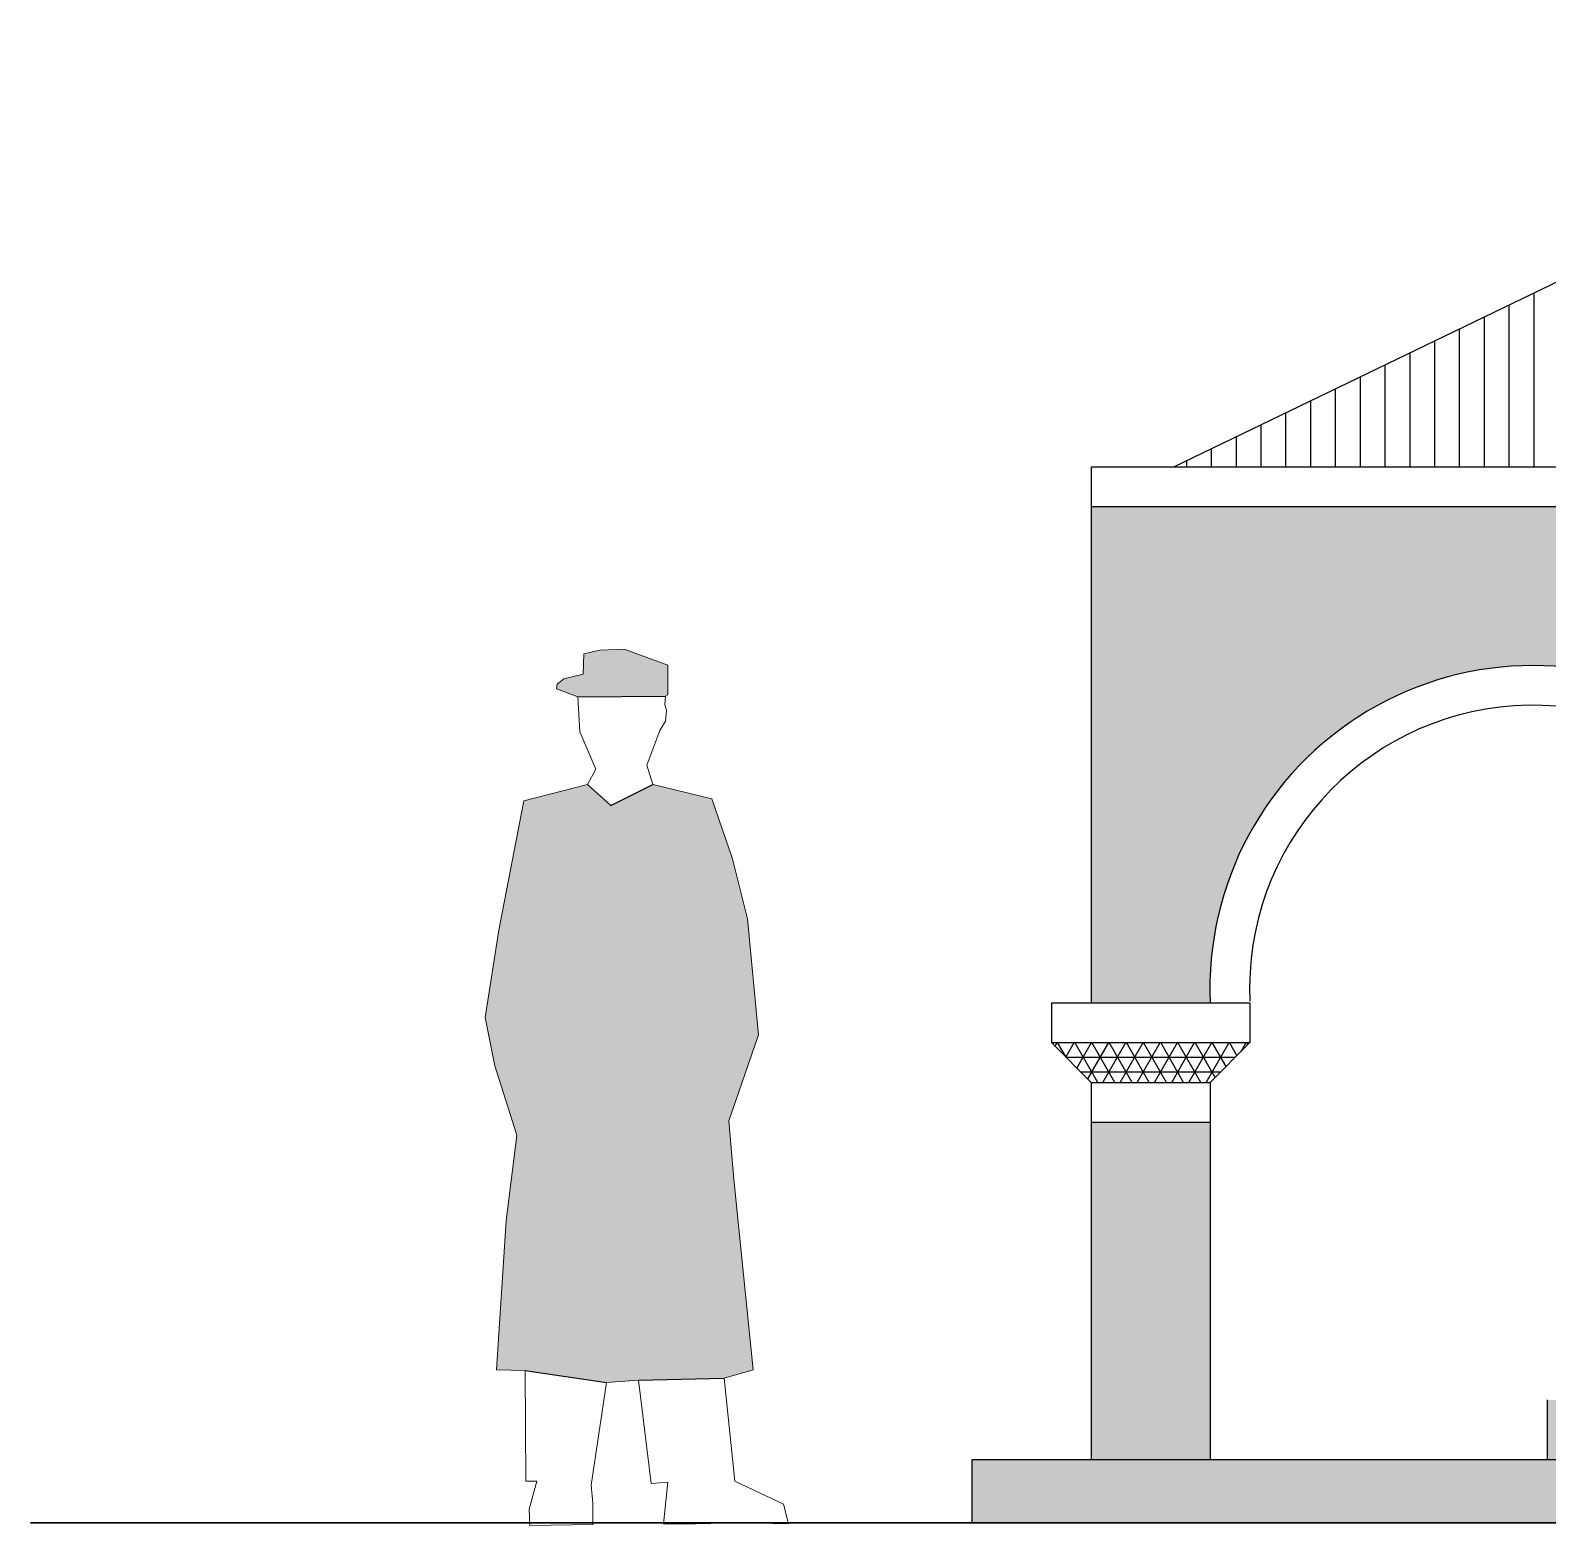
# Model space of a CAD drawing. Extents: x 9483 to 67306, y -5730 to 5191.
# Drawn here: x 22297 to 22679.2, y -5102 to -4725.4 of the extents above; entities that cross this region are included whole.
import ezdxf

# ---------------------------------------------------------------- set-up
doc = ezdxf.new("R2010")
doc.units = 0
doc.header["$MEASUREMENT"] = 0
doc.layers.get('0').update_dxf_attribs({"linetype": 'CONTINUOUS'})
for name, color, linetype in [('duvar', 3, 'CONTINUOUS'), ('Elevation_Vehicles', 7, 'CONTINUOUS'), ('kolon', 1, 'CONTINUOUS'), ('yazı', 6, 'CONTINUOUS')]:
    doc.layers.add(name, color=color, linetype=linetype)

msp = doc.modelspace()

# ---------------------------------------------------------------- hatches: boundary and pattern name
at = {"layer": 'duvar'}
h = msp.add_hatch(color=256, dxfattribs=at)
h.dxf.hatch_style = 1
h.set_gradient(color1=(255, 191, 0), color2=(255, 219, 112), one_color=1, tint=0.72, name='CYLINDER')
h.paths.add_polyline_path([(22949.4167, -4970.06569), (22984.64059, -4970.06569), (22984.64059, -4845.37648), (22564.1664, -4845.37648), (22564.1664, -4970.37648), (22594.1664, -4970.37648, -1.045391209), (22756.78495, -4970.37648), (22786.78495, -4970.37648, -1.043393465)])
h.paths.add_polyline_path([(22786.78495, -5000.37648), (22756.78495, -5000.37648), (22756.78495, -5085.37648), (22786.78495, -5085.37648)])
h.paths.add_polyline_path([(22564.1664, -5085.37648), (22594.1664, -5085.37648), (22594.1664, -5000.37648), (22564.1664, -5000.37648)])
h.paths.add_polyline_path([(22949.4035, -5085.37648), (22984.64059, -5085.37648), (22984.64059, -5000.06569), (22949.4035, -5000.06569)])
h = msp.add_hatch(color=256, dxfattribs=at)
h.dxf.hatch_style = 1
h.set_gradient(color1=(255, 223, 127), color2=(255, 251, 240), one_color=1, tint=0.97, name='CYLINDER')
h.paths.add_polyline_path([(22746.78495, -4994.51862), (22736.78495, -4984.51862), (22736.78495, -4960.37648), (22746.57857, -4960.37648, 0.25260037), (22709.1664, -4903.82638), (22709.1664, -5070.37648), (22746.78495, -5070.37648)])
h.paths.add_polyline_path([(22746.78495, -5070.37648), (22679.1664, -5070.37648), (22679.1664, -5085.37648), (22746.78495, -5085.37648)])
h.paths.add_polyline_path([(22869.64059, -5070.37648), (22796.78495, -5070.37648), (22796.78495, -5085.37648), (22869.64059, -5085.37648)])
h.paths.add_polyline_path([(22839.64059, -4901.29194, 0.274396238), (22796.99133, -4960.37648), (22806.78495, -4960.37648), (22806.78495, -4984.51862), (22796.78495, -4994.51862), (22796.78495, -5070.37648), (22839.64059, -5070.37648)])
h.paths.add_polyline_path([(23014.64059, -5085.37648), (22534.1664, -5085.37648), (22534.1664, -5101.37648), (23014.64059, -5101.37648)])
h = msp.add_hatch(dxfattribs=at)
h.set_pattern_fill('NET3,_O', color=256, scale=30)
h.set_pattern_definition([(0, (-974.2534, -4177.7716), (0, 3.75), []), (60, (-974.2534, -4177.7716), (-3.24759526, 1.875), []), (120, (-974.2534, -4177.7716), (-3.24759526, -1.875), [])])
h.paths.add_polyline_path([(22594.1664, -4990.37648), (22604.1664, -4980.37648), (22554.1664, -4980.37648), (22564.1664, -4990.37648)])
h.paths.add_polyline_path([(22746.78495, -4980.37648), (22756.78495, -4990.37648), (22786.78495, -4990.37648), (22796.78495, -4980.37648)])
h.paths.add_polyline_path([(22939.64059, -4980.06569), (22949.64059, -4990.06569), (22984.64059, -4990.06569), (22994.64059, -4980.06569)])
at = {"layer": 'Elevation_Vehicles'}
h = msp.add_hatch(color=256, dxfattribs=at)
h.dxf.hatch_style = 1
h.set_gradient(color1=(0, 76, 153), one_color=1, tint=1, name='CYLINDER')
h.paths.add_polyline_path([(22456.90778, -4893.07668), (22457.50655, -4892.7773), (22457.50655, -4885.29267), (22446.57899, -4881.25097), (22440.4416, -4881.55036), (22436.3999, -4882.44851), (22436.25021, -4887.53806), (22431.31035, -4888.7356), (22429.66373, -4890.08283), (22429.51404, -4891.28037), (22434.90297, -4893.22637)])
h.paths.add_polyline_path([(22414.99386, -4952.05555), (22411.55093, -4974.06035), (22413.94601, -4986.18545), (22419.48464, -5003.69948), (22416.79017, -5025.2552), (22414.39509, -5062.82803), (22421.58034, -5062.97773), (22442.08821, -5065.97158), (22450.17161, -5065.37281), (22471.72734, -5064.92373), (22479.06227, -5062.82803), (22474.12242, -5014.77673), (22472.92488, -5000.10686), (22480.40951, -4978.40144), (22477.56535, -4949.21139), (22473.82304, -4934.09244), (22468.5838, -4918.97349), (22453.76423, -4915.38087), (22443.13717, -4920.63356), (22437.29805, -4915.38087), (22421.28095, -4919.42257)])
at = {"layer": 'kolon'}
h = msp.add_hatch(dxfattribs=at)
h.set_pattern_fill('LINE,_O', color=256, scale=50, angle=90)
h.set_pattern_definition([(90, (-974.2534, -4177.7716), (-6.25, 4e-16), [])])
h.paths.add_polyline_path([(22709.1664, -4755.37648), (22839.64059, -4755.37648), (22774.4035, -4725.37648)])
h.paths.add_polyline_path([(22963.92631, -4835.37648), (22839.64059, -4775.37648), (22709.1664, -4775.37648), (22584.88069, -4835.37648)])

# ---------------------------------------------------------------- linework, layer by layer
at = {"color": 7, "lineweight": 0}
for points in [[(22429.66373, -4890.08283), (22429.51404, -4891.28037), (22434.90297, -4893.22637), (22435.35205, -4902.05824), (22439.39375, -4911.48887), (22437.29805, -4915.38087), (22421.28095, -4919.42257), (22414.99386, -4952.05555), (22411.55093, -4974.06035), (22413.94601, -4986.18545), (22419.48464, -5003.69948), (22416.79017, -5025.2552), (22414.39509, -5062.82803), (22421.58034, -5062.97773), (22421.73003, -5090.82054), (22424.57419, -5090.82054), (22422.62818, -5097.85609), (22422.77788, -5102.04748), (22438.64529, -5101.7481), (22438.64529, -5096.35917), (22438.19621, -5091.86839), (22442.08821, -5065.97158), (22450.17161, -5065.37281), (22453.31516, -5091.41931), (22457.50655, -5091.11993), (22456.4587, -5101.59841), (22464.5421, -5101.59841), (22476.06842, -5101.29902), (22487.89414, -5101.59841), (22486.69659, -5096.65855), (22474.42181, -5090.82054), (22471.72734, -5064.92373), (22479.06227, -5062.82803), (22474.12242, -5014.77673), (22472.92488, -5000.10686), (22480.40951, -4978.40144), (22477.56535, -4949.21139), (22473.82304, -4934.09244), (22468.5838, -4918.97349), (22453.76423, -4915.38087), (22452.26731, -4910.44102), (22455.56054, -4901.75885), (22456.90778, -4899.36377), (22457.20716, -4896.6693), (22456.75808, -4895.17238), (22456.90778, -4893.07668), (22457.50655, -4892.7773), (22457.50655, -4885.29267), (22446.57899, -4881.25097), (22440.4416, -4881.55036), (22436.3999, -4882.44851), (22436.25021, -4887.53806), (22431.31035, -4888.7356), (22429.66373, -4890.08283), (22429.66373, -4890.08283)], [(22429.66373, -4890.08283), (22429.51404, -4891.28037), (22434.90297, -4893.22637), (22435.35205, -4902.05824), (22439.39375, -4911.48887), (22437.29805, -4915.38087), (22421.28095, -4919.42257), (22414.99386, -4952.05555), (22411.55093, -4974.06035), (22413.94601, -4986.18545), (22419.48464, -5003.69948), (22416.79017, -5025.2552), (22414.39509, -5062.82803), (22421.58034, -5062.97773), (22421.73003, -5090.82054), (22424.57419, -5090.82054), (22422.62818, -5097.85609), (22422.77788, -5102.04748), (22438.64529, -5101.7481), (22438.64529, -5096.35917), (22438.19621, -5091.86839), (22442.08821, -5065.97158), (22450.17161, -5065.37281), (22453.31516, -5091.41931), (22457.50655, -5091.11993), (22456.4587, -5101.59841), (22464.5421, -5101.59841), (22476.06842, -5101.29902), (22487.89414, -5101.59841), (22486.69659, -5096.65855), (22474.42181, -5090.82054), (22471.72734, -5064.92373), (22479.06227, -5062.82803), (22474.12242, -5014.77673), (22472.92488, -5000.10686), (22480.40951, -4978.40144), (22477.56535, -4949.21139), (22473.82304, -4934.09244), (22468.5838, -4918.97349), (22453.76423, -4915.38087), (22452.26731, -4910.44102), (22455.56054, -4901.75885), (22456.90778, -4899.36377), (22457.20716, -4896.6693), (22456.75808, -4895.17238), (22456.90778, -4893.07668), (22457.50655, -4892.7773), (22457.50655, -4885.29267), (22446.57899, -4881.25097), (22440.4416, -4881.55036), (22436.3999, -4882.44851), (22436.25021, -4887.53806), (22431.31035, -4888.7356), (22429.66373, -4890.08283)]]:
    msp.add_lwpolyline(points, dxfattribs=at)
at = {"layer": 'duvar'}
for p, q in [((22984.64059, -4835.37648), (22564.1664, -4835.37648)), ((22564.1664, -4835.37648), (22564.1664, -4845.37648)), ((22564.1664, -4835.37648), (22564.1664, -4970.37648)), ((22984.64059, -4845.37648), (22564.1664, -4845.37648)), ((22554.1664, -4970.37648), (22604.1664, -4970.37648)), ((22554.1664, -4970.37648), (22554.1664, -4980.37648)), ((22604.1664, -4970.37648), (22604.1664, -4980.37648)), ((22554.1664, -4980.37648), (22604.1664, -4980.37648)), ((22554.1664, -4980.37648), (22564.1664, -4990.37648)), ((22594.1664, -4990.37648), (22604.1664, -4980.37648)), ((22564.1664, -4990.37648), (22564.1664, -5085.37648)), ((22564.1664, -4990.37648), (22594.1664, -4990.37648)), ((22594.1664, -4990.37648), (22594.1664, -5085.37648)), ((22564.1664, -5000.37648), (22594.1664, -5000.37648)), ((22594.1664, -5000.37648), (22594.1664, -5085.37648)), ((22679.1664, -5085.37648), (22679.1664, -5070.37648)), ((22534.1664, -5085.37648), (23014.64059, -5085.37648)), ((22534.1664, -5101.37648), (22534.1664, -5085.37648))]:
    msp.add_line(p, q, dxfattribs=at)
for radius, start in [(81.3894, 357.4574078), (71.3894, 5.1348824)]:
    msp.add_arc((22675.47567, -4966.76588), radius, start, 182.5425922, dxfattribs=at)
at = {"layer": 'Elevation_Vehicles'}
for p, q in [((22434.90297, -4893.22637), (22456.90778, -4893.07668)), ((22437.29805, -4915.38087), (22443.13717, -4920.63356)), ((22443.13717, -4920.63356), (22453.76423, -4915.38087)), ((22421.58034, -5062.97773), (22442.08821, -5065.97158)), ((22450.17161, -5065.37281), (22471.72734, -5064.92373))]:
    msp.add_line(p, q, dxfattribs=at)
at = {"layer": 'kolon'}
msp.add_line((22709.1664, -4775.37648), (22584.88069, -4835.37648), dxfattribs=at)
at = {"layer": 'yazı'}
for p, q in [((23014.64059, -5101.37648), (22296.9524, -5101.37648)), ((22296.9524, -5101.37648), (23289.78359, -5101.37648))]:
    msp.add_line(p, q, dxfattribs=at)

doc.saveas('drawing.dxf')
